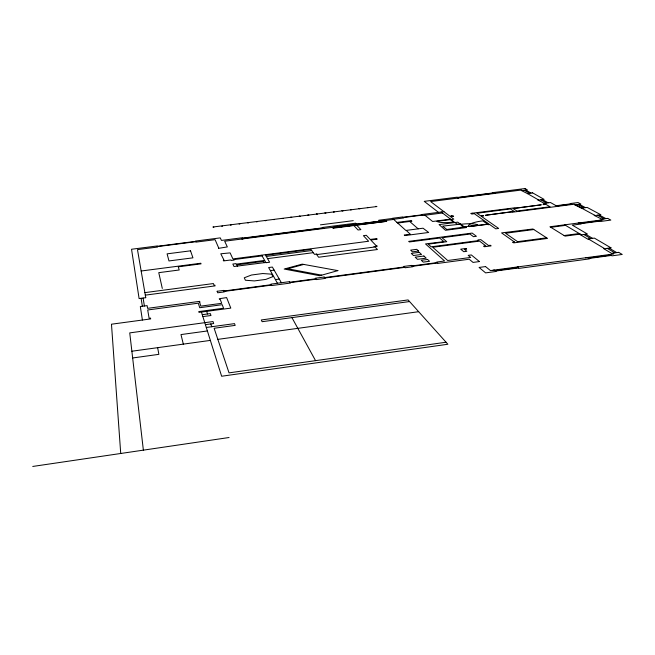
<?xml version="1.0" encoding="UTF-8"?>
<svg xmlns="http://www.w3.org/2000/svg" width="655" height="655" viewBox="0 0 655 655"><rect width="100%" height="100%" fill="white"/><g stroke="black" fill="none" stroke-linecap="round" stroke-linejoin="round"><path stroke-width="0.98" d="M287.741 268.779L303.74 264.423M32.75 466.45L229.062 437.515M446.055 342.229L229.037 372.867L214.128 328.261L235.186 325.379L234.498 323.627L206.292 327.475M131.868 351.227L210.361 340.404M217.845 339.372L418.668 311.698M132.654 357.974L158.862 354.347L157.659 347.674M202.272 314.695L210.329 313.606L210.976 315.505L202.87 316.602M205.408 324.667L213.686 323.545L213.014 321.556L129.739 332.887L143.371 450.149M409.555 301.546L262.106 321.703L261.304 319.967L408.106 299.924L447.864 344.252L221.636 376.24L201.445 312.067M207.389 330.955L180.976 334.574L183.326 344.137M199.226 302.217L199.906 302.127L199.66 301.357L147.588 308.333L147.121 305.631L140.326 306.54L142.397 320.033M604.303 248.441L603.517 248.548L611.95 253.583L612.744 253.469M495.09 270.621L517.958 267.535M588.215 258.07L610.673 255.041M495.606 271.047L518.506 267.952M588.853 258.471L611.328 255.442M270.368 270.621L274.142 270.122M512.865 242.276L514.535 242.055L501.558 232.91L532.957 228.988L547.539 238.42L513.708 242.874L512.865 242.276L514.535 242.055M564.111 235.538L579.266 233.532M580.232 234.105L565.052 236.119L549.93 226.761L579.339 222.905L581.214 223.977L572.323 225.148L587.412 234.007L581.394 234.801L564.651 224.829M581.01 234.572L580.256 234.67L587.944 239.255L588.706 239.157M144.886 292.629L213.391 283.558L214.029 285.244L214.84 285.138L215.118 285.883L145.32 295.143M275.411 279.595L279.284 279.079M217.157 291.287L223.764 290.402L224.362 291.909L217.73 292.793L217.132 291.213M224.002 290.992L271.235 284.696M289.878 282.215L315.767 278.76M324.528 277.597L404.331 266.962M411.987 265.938L437.27 262.573M224.174 291.426L271.465 285.13M290.132 282.641L316.054 279.186M324.823 278.015L404.724 267.363M412.388 266.339L437.704 262.966M487.688 224.321L469.144 226.581A18.987 3.848 -4.6 0 1 482.792 220.858L488.245 224.714L489.678 224.534L495.761 228.824L498.668 228.439L481.212 216.232L483.717 215.913L483.005 215.413L480.5 215.732L476.938 213.252L510.36 208.937L514.249 211.401L485.445 215.274L512.087 211.827M141.161 271.006L200.823 263.236L201.044 263.85L178.291 266.822L179.2 269.991L158.764 272.66L162.301 288.446M262.098 255.892L234.007 259.552L234.236 260.043L231.207 260.444L230.978 259.953L223.552 260.919L223.281 260.305L224.043 260.207L220.776 253.788L230.11 252.887L232.91 258.921L368.634 241.245L363.394 235.669L366.284 235.292L370.231 239.452L376.674 238.608L377.223 239.173L370.771 240.008L376.117 245.633L377.28 246.141L373.98 246.575L374.431 247.041L317.282 254.525L316.922 254.042L314.498 254.361L310.838 249.35L265.611 255.245L269.623 262.246L265.938 262.729L261.763 255.294M266.298 256.449L311.698 250.529M594.871 215.331L594.159 215.421L602.363 219.392M267.559 258.643L313.27 252.674M264.636 260.42L236.152 264.145L235.923 263.637L232.852 264.039L233.982 266.511L265.799 262.475M580.093 223.33L600.406 220.669M533.809 229.537L505.545 233.245L517.573 241.654L546.638 237.831M550.814 227.31L565.568 225.369M580.649 223.658L600.987 220.989M393.516 219.269L403.734 217.951L402.612 216.977L392.427 218.279L405.838 230.445L423.032 228.21L428.681 232.468L404.839 235.579L404.241 235.022L410.349 234.228L406.87 231.076M442.469 212.981L422.999 215.479L421.812 214.512L443.943 211.671M334.009 227.056L384.665 220.547M393.712 219.441L323.455 228.521L322.563 227.441L355.698 223.191L356.664 224.198M334.369 227.465L385.091 220.948L334.41 227.514M396.995 222.422L411.225 220.588L411.921 221.194L397.667 223.027M544.69 203.484L537.78 199.988L538.451 199.898M515.1 208.184L541.317 204.81L513.102 208.585L517.008 211.049L550.069 206.775L545.877 204.36L543.699 204.647L542.889 204.172L545.337 203.861L544.362 203.296L550.462 202.518L557.323 206.399M450.55 219.163L432.619 221.48L424.923 215.233M556.144 205.727L570.923 203.82M556.644 206.014L571.438 204.106M575.024 204.573L574.337 204.663L581.943 208.323M575.377 204.769L580.854 204.057L578.038 202.551L570.399 203.541L572.134 204.483M438.49 212.367L424.227 201.355L457.165 197.163L458.426 198.039L430.63 201.568L449.862 216.158L452.842 215.716L453.628 216.314L450.517 216.658L453.809 219.155L436.852 221.349A13.853 2.751 -4.9 0 0 453.497 222.053L454.202 221.963L441.216 212.015M456.961 224.329L460.719 224.149L442.649 226.122L446.833 229.479L461.39 227.465M581.583 208.134L587.134 207.414L600.889 214.766L595.198 215.511L574.32 204.196L512.619 212.171L511.899 211.712M460.932 224.305L464.624 227.105L461.169 227.555L460.825 227.285L478.035 225.05A14.238 2.898 -4.8 0 0 460.932 224.305L460.219 224.395L463.552 226.933M469.144 226.581L488.933 224.002L474.179 213.604L471.625 213.989L470.798 213.407L514.535 207.832L515.297 208.306M457.542 197.425L492.896 192.93M457.919 197.687L493.313 193.184M521.888 190.376L521.241 190.458L527.676 193.7M320.426 224.853L353.274 220.653M157.274 246.288L195.771 241.359M157.347 246.624L195.886 241.687M392.623 218.451L378.688 220.244L380.096 221.586M402.948 217.263L422.164 214.799M242.53 238.117L322.866 227.801M403.284 217.558L422.524 215.094M242.702 238.436L323.12 228.112M286.202 268.493L321.72 275.157M579.208 204.27L585.472 207.627M599.186 214.987L605.957 218.623M577.571 204.483L583.801 207.84M597.475 215.208L604.229 218.852M600.782 220.088L578.177 223.052M525.801 190.081L531.033 193.061M542.52 199.603L548.161 202.813M524.254 190.278L529.469 193.266M540.915 199.808L546.532 203.017M585.603 234.244L592.57 238.346M609.125 248.106L616.764 252.609M583.801 234.482L590.745 238.592M607.242 248.36L614.857 252.871M610.435 254.427L585.447 257.792M494.893 193.397L457.378 198.17M472.173 213.227L473.008 213.817M451.459 215.896L452.245 216.494M518.531 266.806L493.084 270.237M460.162 223.977L457.771 222.16L439.079 224.583L445.482 230.282L466.548 227.539L464.264 227.089M454.947 222.528L457.321 224.346M450.312 219.605L453.497 222.053M409.694 221.48L418.168 228.841M376.134 206.636L375.79 206.325L376.928 206.538L212.883 227.007L213.857 227.252M368.47 207.61L367.34 207.398L367.676 207.717M360.004 208.691L358.883 208.47L359.202 208.789M351.514 209.764L350.409 209.551L350.72 209.87M343.023 210.844L341.918 210.623L342.221 210.943M355.829 224.305L360.88 229.618L358.048 229.987L353.045 224.665M374.586 246.493L377.436 249.522L318.617 257.243L316.316 254.124M334.508 211.925L333.411 211.704L333.706 212.023M325.985 213.006L324.896 212.785L325.183 213.112M333.354 228.177L333.027 227.809L386.745 221.316L333.141 228.21L332.822 227.834M317.446 214.095L316.365 213.866L316.643 214.193M324.577 228.374L241.793 239.01M308.89 215.176L307.825 214.955L308.087 215.282M300.326 216.265L299.261 216.044L299.515 216.371M291.737 217.354L290.689 217.132L290.935 217.46M283.14 218.451L282.338 218.549M274.535 219.54L273.724 219.646M265.905 220.637L265.095 220.743M257.268 221.734L256.457 221.84M248.613 222.831L247.803 222.937M281.38 282.731L272.382 267.052L268.64 267.543L277.458 283.255M264.333 262.663L263.605 261.353L236.742 264.866L237.364 266.2M291.942 317.626L315.546 360.651M239.943 223.936L239.132 224.035M231.264 225.033L230.445 225.14M222.569 226.139L221.75 226.245M206.669 311.362L207.529 313.982M210.804 323.938L211.729 326.739M199.57 302.176L200.823 306.122L221.709 303.314L220.227 299.409L219.556 299.499L219.261 298.729L226.622 297.591L230.797 308.104L199.005 312.394L198.752 311.584L223.56 308.235L222.225 304.69L199.718 307.719L198.293 303.191L147.694 309.979L149.119 318.273L150.527 318.084L150.675 318.919L111.473 324.209L120.725 453.489M143.093 298.041L144.403 305.991M141.103 298.303L142.364 306.27M273.029 276.582L265.881 279.39L254.386 280.913L245.412 280.242L244.258 277.794L251.454 275.026L262.753 273.536L271.678 274.167L273.029 276.582M337.874 270.621L319.681 275.73L284.188 269.041L302.192 264.137L337.874 270.621M479.419 261.566L473.041 262.418L469.201 259.224L438.138 263.367L436.697 262.049L444.606 260.993L425.513 243.922L443.926 241.638L439.661 238.043L409.35 241.949L408.728 241.368L472.157 233.074L476.414 236.308L473.45 236.692L469.987 234.048L441.986 237.708L446.767 241.703L428.173 244.143L431.186 246.812L478.527 240.581L477.806 240.033L480.803 239.632L488.524 245.494L490.349 245.257L491.152 245.854L484.43 246.747L483.636 246.141L485.773 245.854L479.55 241.097L432.734 247.262L447.701 260.51L470.716 257.44L468.186 255.36L471.313 254.942L479.419 261.566M611.009 247.86L604.729 248.695L588.305 238.911L594.396 238.109L611.009 247.86M485.551 266.577L479.083 267.445L485.617 272.881L496.13 271.465L494.394 270.065L490.464 270.589L485.551 266.577M618.672 252.355L612.302 253.207L613.629 254.001L609.797 254.517L611.991 255.835L622.25 254.451L618.672 252.355M587.371 257.538L517.229 266.986L519.063 268.37L589.484 258.872L587.371 257.538M418.57 251.037L412.453 251.848L410.66 250.136L416.752 249.334L418.57 251.037M419.274 252.347L411.283 253.403L413.485 255.524L421.533 254.459L419.274 252.347M465.901 248.482L460.686 249.178L463.756 251.708L466.851 251.299L464.501 249.383L466.655 249.096L465.901 248.482M423.9 256.015L415.188 257.161L417.448 259.339L426.217 258.176L423.9 256.015M427.592 259.462L421.304 260.297L423.22 262.115L429.533 261.279L427.592 259.462M145.754 297.689L139.106 298.574L131.54 249.252L157.192 245.961L157.454 247.066L137.476 249.629L145.754 297.689M289.535 281.642L270.924 284.123L271.694 285.555L290.386 283.066L289.535 281.642M324.135 277.04L315.382 278.203L316.34 279.603L325.126 278.432L324.135 277.04M411.455 265.406L403.808 266.429L405.118 267.764L412.789 266.741L411.455 265.406M607.684 218.393L601.92 219.155L603.091 219.785L599.628 220.244L601.577 221.308L610.853 220.088L607.684 218.393M242.931 238.87L224.673 241.212L227.326 246.91L218.418 248.36L218.704 247.967L215.094 239.673L196.05 242.113L195.649 241.04L220.285 237.88L221.439 240.426L242.334 237.74L242.931 238.87M190.54 250.824L167.099 253.845L168.974 260.944L192.938 257.833L190.54 250.824M524.999 188.55L492.486 192.676L493.854 193.528L521.306 190.04L522.182 190.54L527.357 189.884L524.999 188.55M532.605 192.865L527.373 193.528L538.77 200.078L544.125 199.39L532.605 192.865"/></g></svg>
